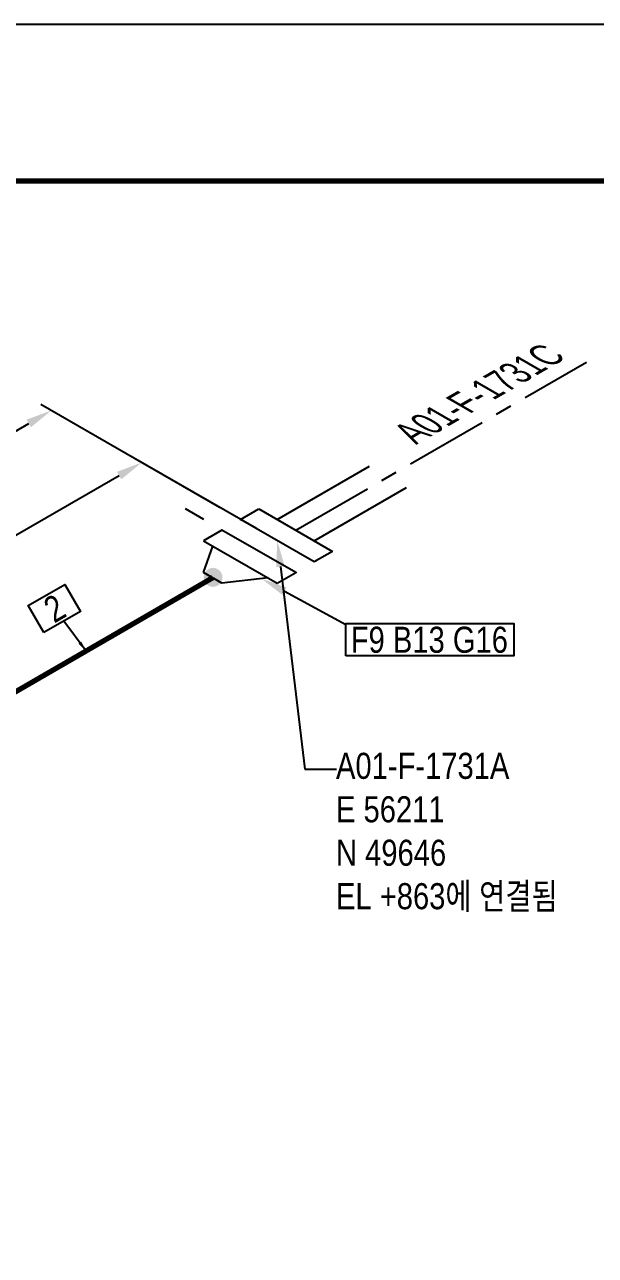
# Model space of a CAD drawing. Header units: millimetres. Extents: x 0 to 594, y 0 to 420.
# Drawn here: x 341.2 to 395.9, y 302 to 420 of the extents above; entities that cross this region are included whole.
import ezdxf
from ezdxf import colors
from ezdxf.entities.mleader import LeaderData, LeaderLine
from ezdxf.enums import TextEntityAlignment as Align
from ezdxf.math import Vec2, Vec3

# ---------------------------------------------------------------- set-up
doc = ezdxf.new("R2010")
doc.units = ezdxf.units.MM
doc.header["$LTSCALE"] = 0.25
doc.linetypes.add('CENTER', pattern=[50.8, 31.75, -6.35, 6.35, -6.35])
doc.linetypes.add('DASHED2', pattern=[9.525, 6.35, -3.175])
for name, color, linetype in [('기기', 6, 'Continuous'), ('밸브', 4, 'Continuous'), ('연속', 7, 'DASHED2'), ('열 추적 선', 7, 'CENTER'), ('용접', 1, 'Continuous'), ('주석', 7, 'Continuous'), ('치수', 1, 'Continuous')]:
    doc.layers.add(name, color=color, linetype=linetype)
doc.layers.add('파이프', color=3, linetype='Continuous', lineweight=70)
doc.styles.add('AdskIsoAnnotation', font='arial.ttf', dxfattribs={"width": 0.8, "height": 1})
doc.styles.add('AdskIsoMetric', font='arial.ttf', dxfattribs={"width": 0.8, "height": 2.5})
doc.styles.add('AdskIsoMetric-30', font='arial.ttf', dxfattribs={"width": 0.8, "height": 2.5})
doc.styles.get("Standard").update_dxf_attribs({"font": 'arial.ttf'})
doc.dimstyles.new('AdskIsoMetric', dxfattribs={"dimtxt": 2.5, "dimasz": 2.5, "dimexe": 1, "dimexo": 2, "dimgap": 0.8, "dimtad": 1, "dimdec": 0, "dimrnd": 1, "dimzin": 0, "dimdsep": 46, "dimtxsty": 'AdskIsoMetric', "dimcen": 0, "dimclrt": 7, "dimadec": 0, "dimazin": 0, "dimtfac": 1, "dimtdec": 0, "dimtmove": 1, "dimatfit": 3, "dimfxl": 0, "dimfrac": 2, "dimtolj": 1, "dimtzin": 0, "dimarcsym": 0})

# ---------------------------------------------------------------- blocks, each defined once
blk = doc.blocks.new('끝 장비-2-IsoRight')
at = {"color": 0, "linetype": 'ByBlock', "lineweight": -2, "extrusion": (-0.707107, -0.408248, 0.57735)}
for p, q in [((-0.0884, 0.1531), (-0.5303, 0.4082)), ((-0.0884, -0.1531), (-0.0884, 0.2552)), ((-0.0884, 0.2552), (0, 0.2041)), ((-0.0884, -0.051), (-0.5303, 0.2041)), ((0, 0.2041), (0, -0.2041)), ((0, -0.2041), (-0.0884, -0.1531))]:
    blk.add_line(p, q, dxfattribs=at)
blk = doc.blocks.new('플랜지WN-2-IsoRight')
at = {"color": 0, "linetype": 'ByBlock', "lineweight": -2, "extrusion": (-0.707107, -0.408248, 0.57735)}
for p, q in [((0.1105, 0.1403), (0.0221, 0.1914)), ((0.0221, 0.1914), (0.0221, -0.2169)), ((-0.1105, 0.1148), (0.0221, 0.1403)), ((0.1105, -0.2679), (0.1105, 0.1403)), ((-0.1105, 0.0128), (-0.1105, 0.1148)), ((0.0221, -0.1659), (-0.1105, 0.0128)), ((0.0221, -0.2169), (0.1105, -0.2679))]:
    blk.add_line(p, q, dxfattribs=at)
blk = doc.blocks.new('개스킷-2-IsoRight')
at = {"color": 0, "linetype": 'ByBlock', "lineweight": -2, "extrusion": (-1, 0, 0)}
for p in [(-0.0529, 0.2347), (0.0442, 0.1786), (-0.0442, -0.1786), (0.0442, -0.2296)]:
    blk.add_point(p, dxfattribs=at)
blk = doc.blocks.new('*D179')
at = {"layer": 'Defpoints', "color": 0}
for p in [(352.38, 378), (365.37, 370.5), (334.18, 352.49)]:
    blk.add_point(p, dxfattribs=at)
at = {"layer": '치수', "color": 0, "lineweight": -2}
for p, q in [((363.37, 371.66), (351.38, 378.58)), ((323.36, 361.24), (350.22, 376.75)), ((332.18, 353.65), (320.19, 360.57))]:
    blk.add_line(p, q, dxfattribs=at)
at = {"layer": '치수', "color": 0}
for points in [[(350.01, 377.11), (350.43, 376.39), (352.38, 378)], [(323.15, 361.6), (323.57, 360.88), (321.19, 359.99)]]:
    blk.add_solid(points, dxfattribs=at)
at = {"layer": '치수', "color": 7, "insert": (334.52, 370.31), "char_height": 2.5, "attachment_point": 5, "rotation": 30, "style": 'AdskIsoMetric-30'}
blk.add_mtext('\\A1;285', dxfattribs=at)
blk = doc.blocks.new('개스킷 해치 표식-2-IsoRight')
at = {"linetype": 'ByBlock', "lineweight": -2, "extrusion": (-0.707107, -0.408248, 0.57735)}
blk.add_line((0, 0), (0, -0.1021), dxfattribs=at)
blk = doc.blocks.new('*D180')
at = {"layer": 'Defpoints', "color": 0}
for p in [(343.72, 383), (361.84, 372.54), (267.86, 314.2)]:
    blk.add_point(p, dxfattribs=at)
at = {"layer": '치수', "color": 0, "lineweight": -2}
for p, q in [((359.84, 373.7), (342.72, 383.58)), ((248.37, 327.95), (341.56, 381.75))]:
    blk.add_line(p, q, dxfattribs=at)
at = {"layer": '치수', "color": 0}
for points in [[(341.35, 382.11), (341.77, 381.39), (343.72, 383)], [(248.16, 328.31), (248.58, 327.59), (246.2, 326.7)]]:
    blk.add_solid(points, dxfattribs=at)
at = {"layer": '치수', "color": 7, "insert": (292.7, 356.16), "char_height": 2.5, "attachment_point": 5, "rotation": 30, "style": 'AdskIsoMetric-30'}
blk.add_mtext('\\A1;1018', dxfattribs=at)
blk = doc.blocks.new('*D189')
at = {"layer": 'Defpoints', "color": 0}
for p in [(267.86, 314.2), (377.72, 265.77), (377.72, 250.77)]:
    blk.add_point(p, dxfattribs=at)
at = {"layer": '치수', "color": 0, "lineweight": -2}
for p, q in [((267.86, 316.51), (267.86, 330.35)), ((270.02, 327.95), (375.56, 267.02)), ((377.72, 253.08), (377.72, 266.92))]:
    blk.add_line(p, q, dxfattribs=at)
at = {"layer": '치수', "color": 0}
for points in [[(270.23, 328.31), (269.81, 327.59), (267.86, 329.2)], [(375.76, 267.38), (375.35, 266.66), (377.72, 265.77)]]:
    blk.add_solid(points, dxfattribs=at)
at = {"layer": '치수', "color": 7, "insert": (322.79, 300.1), "char_height": 2.5, "attachment_point": 5, "rotation": 330, "style": 'AdskIsoMetric-30'}
blk.add_mtext('\\A1;1125', dxfattribs=at)
blk = doc.blocks.new('Buttweld')
at = {"lineweight": -2}
blk.add_hatch(color=0, dxfattribs=at).paths.add_polyline_path([(0.044, -0.0026), (0.0433, 0.0053), (0.0413, 0.0129), (0.0379, 0.02), (0.0334, 0.0265), (0.0278, 0.0321), (0.0214, 0.0366), (0.0142, 0.0399), (0.0066, 0.042), (-0.0013, 0.0427), (-0.0091, 0.042), (-0.0168, 0.0399), (-0.0239, 0.0366), (-0.0304, 0.0321), (-0.036, 0.0265), (-0.0405, 0.02), (-0.0438, 0.0129), (-0.0459, 0.0053), (-0.0466, -0.0026), (-0.0459, -0.0105), (-0.0438, -0.0181), (-0.0405, -0.0252), (-0.036, -0.0317), (-0.0304, -0.0373), (-0.0239, -0.0418), (-0.0168, -0.0452), (-0.0091, -0.0472), (-0.0013, -0.0479), (0.0066, -0.0472), (0.0142, -0.0452), (0.0214, -0.0418), (0.0278, -0.0373), (0.0334, -0.0317), (0.0379, -0.0252), (0.0413, -0.0181), (0.0433, -0.0105)], is_closed=False, flags=0)
blk = doc.blocks.new('AnnoRect')
at = {"color": 0, "linetype": 'ByBlock', "lineweight": -2}
blk.add_wipeout([(-0.81, -0.6), (-0.81, 0.6), (0.81, 0.6), (0.81, -0.6)], dxfattribs=at)
blk.add_lwpolyline([(-0.81, -0.6), (-0.81, 0.6), (0.81, 0.6), (0.81, -0.6)], close=True, dxfattribs=at)
at = {"color": 0, "linetype": 'ByBlock', "lineweight": -2, "style": 'AdskIsoAnnotation', "width": 0.8}
blk.add_attdef('XX', text='', height=1, dxfattribs=at).set_placement((0, 0), align=Align.MIDDLE_CENTER)

msp = doc.modelspace()

# ---------------------------------------------------------------- linework, layer by layer
msp.add_lwpolyline([(0, 0), (594, 0), (594, 420), (0, 420)], close=True)
at = {"const_width": 0.5}
msp.add_lwpolyline([(15, 15), (579, 15), (579, 405), (15, 405)], close=True, dxfattribs=at)
at = {"layer": '열 추적 선', "color": 1}
msp.add_line((367.141, 371.521), (395.009, 387.611), dxfattribs=at)
at = {"layer": '파이프'}
msp.add_lwpolyline([(359.186, 366.928), (338.603, 355.045)], dxfattribs=at)

# ---------------------------------------------------------------- block references
at = {"layer": '밸브', "xscale": 20, "yscale": 20, "zscale": 20}
for name, p, rotation in [('개스킷-2-IsoRight', (364.489, 369.99), 239.9999999998556), ('플랜지WN-2-IsoRight', (361.396, 368.204), 60.00000000005775)]:
    msp.add_blockref(name, p, dxfattribs=dict(at, rotation=rotation))
at = {"layer": '연속', "xscale": 20, "yscale": 20, "zscale": 20, "rotation": 240.0000000000026}
msp.add_blockref('끝 장비-2-IsoRight', (365.373, 370.5), dxfattribs=at)
at = {"layer": '용접', "xscale": 20, "yscale": 20, "zscale": 20, "rotation": 180}
msp.add_blockref('Buttweld', (359.186, 366.928), dxfattribs=at)
at = {"layer": '치수', "xscale": 20, "yscale": 20, "zscale": 20}
for rotation in [239.9999999999999, 240.0000000000026]:
    msp.add_blockref('개스킷 해치 표식-2-IsoRight', (358.338, 372.521), dxfattribs=dict(at, rotation=rotation))

# ---------------------------------------------------------------- texts
at = {"layer": '기기', "style": 'AdskIsoMetric-30', "oblique": 330, "width": 0.8}
msp.add_text('A01-F-1731C', height=2.5, rotation=30, dxfattribs=at).set_placement((378.688, 379.686))
at = {"layer": '주석', "insert": (371, 334.889), "char_height": 2.5, "attachment_point": 7, "style": 'AdskIsoAnnotation'}
msp.add_mtext('A01-F-1731A\\PE 56211\\PN 49646\\PEL +863{\\fGulim|b0|i0|c129|p50;에 연결됨}', dxfattribs=at)

# ---------------------------------------------------------------- dimensions: what is measured, and where the dimension line sits
at = {"layer": '치수'}
for base, p1, p2, angle, text, override, picture, middle in [((343.723, 383), (267.855, 314.198), (361.838, 372.542), 30, '1018', {"dimtad": 0, "dimlfac": 9.205148, "dimtxsty": 'AdskIsoMetric-30', "dimse1": 1, "dimse2": 0, "dimsd1": 0, "dimsd2": 0, "dimtmove": 1}, '*D180', (292.696, 356.158)), ((352.383, 378), (334.183, 352.493), (365.373, 370.5), 30, '285', {"dimtad": 0, "dimlfac": 7.903171, "dimtxsty": 'AdskIsoMetric-30', "dimse1": 0, "dimse2": 0, "dimsd1": 0, "dimsd2": 0, "dimtmove": 1}, '*D179', (334.521, 370.306)), ((377.721, 265.767), (267.855, 314.198), (377.721, 250.767), 330, '1125', {"dimtad": 0, "dimlfac": 8.867919, "dimtxsty": 'AdskIsoMetric-30', "dimse1": 0, "dimse2": 0, "dimsd1": 0, "dimsd2": 0, "dimtmove": 1}, '*D189', (322.788, 300.1))]:
    dim = msp.add_linear_dim(base=base, p1=p1, p2=p2, angle=angle, text=text, dimstyle='AdskIsoMetric', override=override, dxfattribs=at)
    dim.commit()
    dim.dimension.update_dxf_attribs({"geometry": picture, "text_midpoint": middle, "dimtype": 160})

# ---------------------------------------------------------------- leaders
at = {"layer": '주석'}
ml = msp.add_multileader_mtext('Standard', dxfattribs=at)
ml.set_content('')
ml.set_leader_properties()
ml.build(insert=Vec2(0, 0))
ml.multileader.update_dxf_attribs({"dogleg_length": 3.062, "arrow_head_size": 2.5})
ctx = ml.context
ctx.base_point, ctx.arrow_head_size = Vec3(371.062, 348.587), 2.5
notes = []
notes.append((ctx, [(0, (1, 1, 0), (368, 348.587), (1, 0), 3.062, [(0, [(365.373, 370.5)], 0, [])])]))
ctx.mtext, ml.multileader.dxf.content_type = None, 0
ml = msp.add_multileader_mtext('Standard', dxfattribs=at)
ml.set_content('')
ml.set_leader_properties()
ml.build(insert=Vec2(0, 0))
ml.multileader.update_dxf_attribs({"dogleg_length": 0, "arrow_head_size": 2.5})
ctx = ml.context
ctx.base_point, ctx.arrow_head_size = Vec3(371.949, 362.448), 2.5
notes.append((ctx, [(0, (1, 1, 0), (371.949, 362.448), (-1, 0), 0, [(0, [(363.867, 366.856)], 0, [])])]))
ctx.mtext, ml.multileader.dxf.content_type = None, 0
ml = msp.add_multileader_mtext('Standard', dxfattribs=at)
ml.set_content('')
ml.set_leader_properties()
ml.build(insert=Vec2(0, 0))
ml.multileader.update_dxf_attribs({"dogleg_length": 0, "arrow_head_size": 0})
ctx = ml.context
ctx.base_point, ctx.arrow_head_size = Vec3(344.904, 362.79), 0
notes.append((ctx, [(0, (1, 1, 0), (344.904, 362.79), (-1, 0), 0, [(0, [(347.046, 359.919)], 0, [])])]))
ctx.mtext, ml.multileader.dxf.content_type = None, 0
for ctx, leaders in notes:
    for number, flags, end, landing, length, lines in leaders:
        leader = LeaderData()
        leader.index, (leader.has_last_leader_line, leader.has_dogleg_vector, leader.attachment_direction) = number, flags
        leader.last_leader_point, leader.dogleg_vector, leader.dogleg_length = Vec3(end), Vec3(landing), length
        for number, points, colour, breaks in lines:
            line = LeaderLine()
            line.index, line.vertices, line.color, line.breaks = number, Vec3.list(points), colors.encode_raw_color(colour), breaks
            leader.lines.append(line)
        ctx.leaders.append(leader)

# ---------------------------------------------------------------- next in the draw order: block references
ref = msp.add_blockref('AnnoRect', (344, 364), dxfattribs=dict(at, xscale=2.5, yscale=2.5, zscale=2.5, rotation=30))
ref.add_attrib('XX_001', '2', (343.983, 362.541), dxfattribs={"layer": '0', "color": 0, "linetype": 'ByBlock', "lineweight": -2, "height": 2.5, "rotation": 30, "style": 'AdskIsoAnnotation', "width": 0.8})
ref = msp.add_blockref('AnnoRect', (380, 361), dxfattribs=dict(at, xscale=9.945571955719558, yscale=2.586971350613916, zscale=2.5))
ref.add_attrib('XX_001', 'F9 B13 G16', (372.417, 359.751), dxfattribs={"layer": '0', "color": 0, "linetype": 'ByBlock', "lineweight": -2, "height": 2.5, "style": 'AdskIsoAnnotation', "width": 0.8})

doc.saveas('drawing.dxf')
